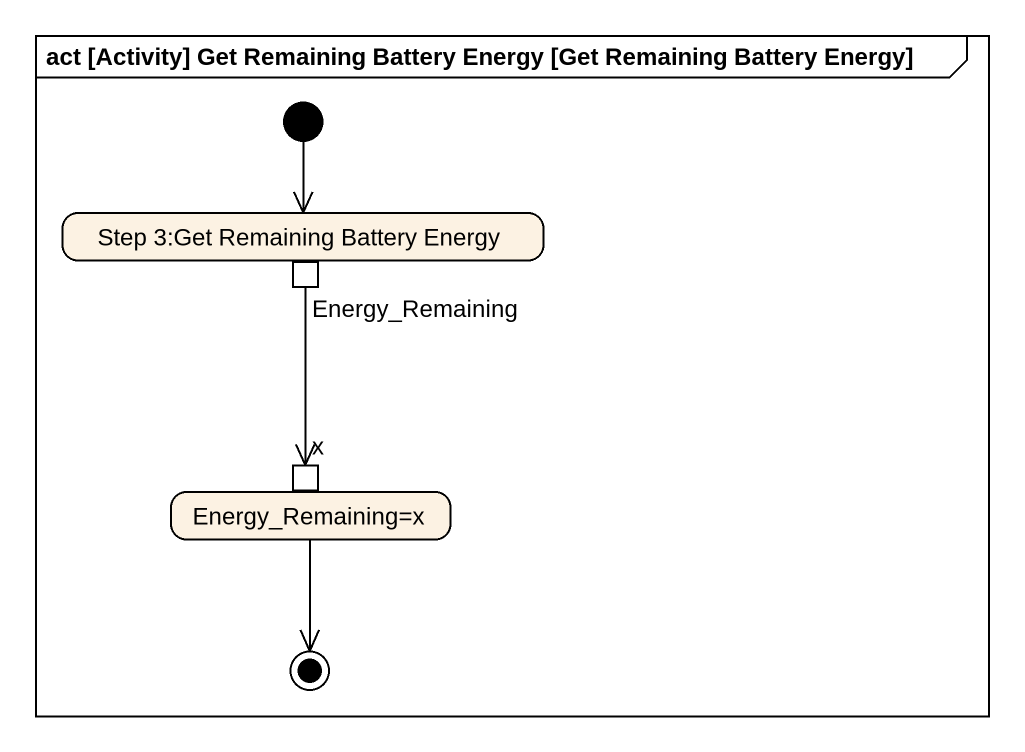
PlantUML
@startuml
mainframe act [Activity] Get Remaining Battery Energy [Get Remaining Battery Energy]
hide empty description
state "Step 3:Get Remaining Battery Energy" as Step_3_Get_Remaining {
  state Energy_Remaining <<outputPin>>
}
state "Energy_Remaining=x" as Energy_Remaining_x {
  state "x" as x_ <<inputPin>>
}
[*] --> Step_3_Get_Remaining
Energy_Remaining --> x_
Energy_Remaining_x --> [*]
@enduml
